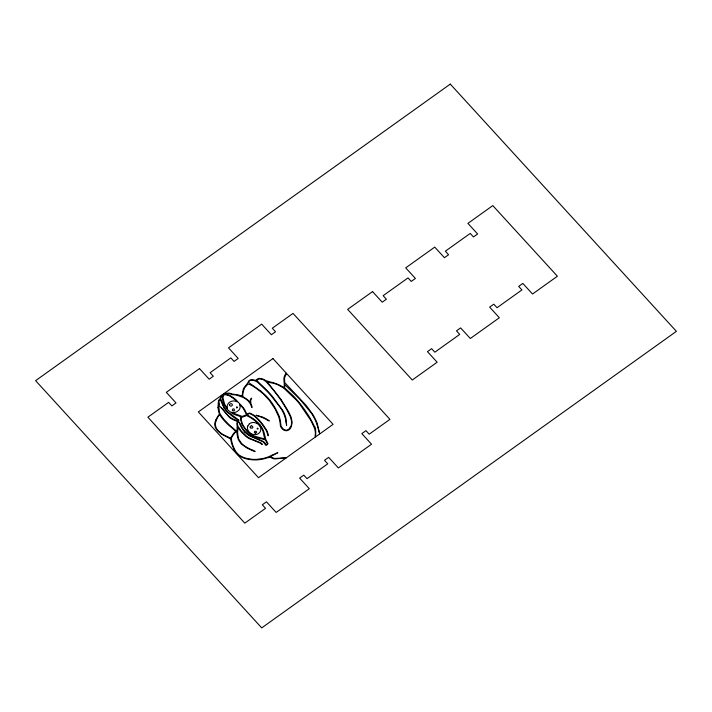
<?xml version="1.0" encoding="UTF-8"?>
<svg xmlns="http://www.w3.org/2000/svg" width="712" height="712" viewBox="0 0 712 712"><rect width="100%" height="100%" fill="white"/><g stroke="black" fill="none" stroke-linecap="round" stroke-linejoin="round"><path stroke-width="1.07" d="M237.007 430.716L237.141 426.088A7.013 6.123 -7.8 0 1 237.149 425.669L236.829 423.978A7.173 6.266 -7.8 0 1 236.954 423.017L237.568 421.682M227.377 408.421L227.377 408.394A4.228 3.694 -7.8 0 0 227.253 407.762L227.226 406.151A8.508 7.423 -7.8 0 1 227.502 404.977L228.258 403.482A6.274 5.474 -7.8 0 1 232.806 401.025A6.648 5.803 -7.8 0 1 237.203 401.897L236.464 400.972A55.296 48.265 -7.8 0 0 232.984 398.115L230.181 396.237A15.664 13.67 -7.8 0 0 228.045 395.285L226.514 394.893A13.679 11.944 -7.8 0 0 224.716 394.76L223.435 395.276L223.203 396.21A14.605 12.745 -7.8 0 0 223.034 398.017L224.351 403.339A30.1 26.273 -7.8 0 0 226.496 407.228M257.949 428.668C257.219 427.058 256.614 429.852 257.931 428.784M247.812 426.007L249.378 423.782M236.678 407.122L236.642 407.771M215.745 420.089L215.834 419.875A30.34 26.477 -7.8 0 1 217.427 417.054L217.552 416.849A18.77 16.385 -7.8 0 1 217.863 416.395L218.21 415.879M219.946 399.005L221.094 396.157A4.744 4.147 -7.8 0 1 221.833 395.285L224.298 393.825A9.977 8.713 -7.8 0 1 226.487 393.22L229.086 393.131A8.829 7.707 -7.8 0 1 231.16 393.692A12.807 11.187 -7.8 0 0 232.299 394.056L237.568 394.777A24.43 21.324 -7.8 0 1 240.3 395.56L241.306 395.952A2.946 2.572 -7.8 0 0 241.804 396.148L241.84 396.157M218.326 415.71L218.335 415.683A3.729 3.248 -7.8 0 1 218.504 415.408L218.94 414.802A5.66 4.948 -7.8 0 0 219.323 414.233L219.421 413.939A29.067 25.374 -7.8 0 1 218.023 407.504M241.973 396.121L243.308 389.179A10.858 9.479 -7.8 0 1 243.682 388.369A8.918 7.788 -7.8 0 1 244.083 387.675L244.599 386.936A22.935 20.016 -7.8 0 1 246.352 384.854C248.63 382.246 248.986 378.001 254.166 380.021A16.972 14.81 -7.8 0 1 255.813 380.324L256.507 379.897A5.358 4.673 -7.8 0 1 257.726 378.846L259.399 378.339L261.793 378.704A12.647 11.045 -7.8 0 1 263.476 379.327L264.811 379.986A6.257 5.465 -7.8 0 1 265.612 380.537L270.907 382.148A31.008 27.074 -7.8 0 1 273.372 382.691L278.944 384.774A43.646 38.101 -7.8 0 1 282.308 386.607L283.287 387.168M251.648 398.56L251.354 398.124A2.634 2.296 -7.8 0 0 251.078 398.426L250.829 398.818A8.028 7.004 -7.8 0 0 250.366 399.752L250.152 400.5A6.906 6.025 -7.8 0 0 250.188 401.728L250.223 402.075A4.797 4.183 -7.8 0 1 250.25 402.44L250.108 402.369A10.546 9.203 -7.8 0 1 249.921 402.182L249.218 401.399A19.055 16.634 -7.8 0 0 246.663 399.023L243.157 396.798L242.703 395.32A54.165 47.286 -7.8 0 1 243.166 391.778L244.723 387.702L247.99 383.999C253.579 385.521 258.536 390.212 263.218 393.781A22.383 19.544 -7.8 0 1 264.063 394.573L269.118 400.108A34.318 29.957 -7.8 0 1 269.599 400.696L275.161 409.053L278.615 416.484M251.532 398.702L251.194 399.245A7.396 6.452 -7.8 0 0 250.784 400.26L250.677 400.767A6.533 5.705 -7.8 0 0 250.775 401.835L250.829 402.271A5.99 5.224 -7.8 0 1 250.838 403.232L250.838 403.303A3.017 2.634 -7.8 0 0 251.087 404.069L251.398 404.808A26.032 22.722 -7.8 0 1 251.977 406.445L251.923 407.62L251.274 406.116A20.408 17.818 -7.8 0 0 249.983 403.303L248.132 400.901A28.133 24.555 -7.8 0 0 243.246 397.474L236.571 395.098A37.069 32.36 -7.8 0 0 234.488 394.804L232.432 394.688A4.228 3.685 -7.8 0 1 231.631 394.395A10.814 9.434 -7.8 0 0 229.317 393.674L227.199 393.62A14.534 12.691 -7.8 0 0 226.069 393.798L225.001 394.181A2.893 2.528 -7.8 0 0 225.562 394.234L229.513 395.293L233.554 397.839A84.951 74.155 -7.8 0 1 236.206 400.002L243.807 408.296A41.741 36.437 -7.8 0 1 245.622 411.616L246.948 414.34A6.025 5.26 -7.8 0 0 247.634 413.868L248.31 413.423A1.878 1.638 -7.8 0 1 248.773 413.236L249.058 413.165A2.741 2.394 -7.8 0 1 249.814 413.094L254.576 415.541A32.788 28.613 -7.8 0 1 255.519 416.395L259.328 420.249A85.031 74.226 -7.8 0 1 263.12 424.788L266.733 430.324A29.112 25.418 -7.8 0 1 267.89 433.377L267.979 433.67A17.079 14.908 -7.8 0 1 268.148 434.365L268.291 435.023A13.644 11.908 -7.8 0 1 268.362 435.433L268.006 435.797L267.249 433.145A18.663 16.287 -7.8 0 0 266.475 431.107L266.35 430.84A33.918 29.61 -7.8 0 0 265.79 429.754C261.562 423.64 256.916 416.342 249.787 413.574A2.866 2.501 -7.8 0 0 248.559 413.823L247.144 415.123M230.563 438.174L230.581 438.147A5.313 4.637 -7.8 0 0 230.759 437.898L233.153 434.106A13.777 12.024 -7.8 0 1 235.441 431.614L235.663 431.125L229.033 425.438A48.158 42.035 -7.8 0 1 227.822 424.334L226.825 423.364A85.76 74.858 -7.8 0 1 223.826 420.214L221.334 417.161A28.64 25 -7.8 0 1 220.987 416.627L220.498 415.844A31.729 27.697 -7.8 0 1 220.177 415.292C218.326 413.939 215.878 421.273 215.389 423.24A9.514 8.304 -7.8 0 0 215.389 424.975L216.003 427.325A11.383 9.932 -7.8 0 0 216.911 429.078L217.311 429.647A16.883 14.738 -7.8 0 0 220.124 432.522L221.592 433.599A28.222 24.635 -7.8 0 0 222.66 434.267A42.257 36.891 -7.8 0 0 223.497 434.756L230.537 438.183M269.065 420.997L265.977 419.315A34.541 30.153 -7.8 0 0 261.473 417.188L256.089 415.238L262.372 416.992A30.411 26.549 -7.8 0 1 265.603 418.514L269.234 420.73M219.696 399.316L218.735 400.171A2.02 1.762 -7.8 0 0 218.459 400.66L217.988 407.504M270.364 456.623L270.462 456.552A7.832 6.835 -7.8 0 1 271.174 456.214L277.805 452.672L272.162 455.182M257.708 379.505L258.314 379.096A2.296 2.002 -7.8 0 1 258.972 378.873L262.141 379.363A12.496 10.911 -7.8 0 1 264.455 380.395L265.665 381.32A6.301 5.5 -7.8 0 0 266.332 381.935C275.624 391.974 283.812 403.223 289.802 415.559A36.241 31.639 -7.8 0 1 290.416 417.001L291.439 420.587L291.528 423.925A10.386 9.069 -7.8 0 1 290.986 425.954L288.76 429.265L286.794 430.173A2.741 2.394 -7.8 0 1 286.099 430.226L284.391 429.781A5.438 4.744 -7.8 0 1 283.278 429.105L281.187 426.39A2.75 2.403 -7.8 0 1 281.062 426.043L280.208 420.125A40.068 34.977 -7.8 0 0 278.632 414.918L275.58 408.67A116.136 101.38 -7.8 0 0 273.114 404.665L272.304 403.446A50.338 43.948 -7.8 0 0 270.987 401.613L269.741 400.037A85.823 74.92 -7.8 0 0 266.332 396.148L260.993 391.226M236.704 407.104L236.927 407.042A1.406 1.228 -7.8 0 1 237.31 407.059L237.559 407.335A1.371 1.202 -7.8 0 1 237.497 407.665L236.678 407.816M245.533 415.835L246.005 415.63A4.842 4.228 -7.8 0 1 246.361 415.488L248.532 416.493A71.44 62.362 -7.8 0 1 251.131 417.944L256.008 421.495L260.343 426.239A26.139 22.82 -7.8 0 1 262.853 430.867L264.722 439.046L253.543 435.842A20.853 18.2 -7.8 0 1 251.363 434.569L245.595 428.998A39.543 34.514 -7.8 0 1 242.863 424.77A29.512 25.757 -7.8 0 1 242.222 423.471L241.19 419.715A17.035 14.872 -7.8 0 1 241.208 418.522L241.795 417.463A17.604 15.37 -7.8 0 1 242.641 417.081L245.355 415.915M220.239 399.646L220.311 399.628A2.786 2.439 -7.8 0 0 219.732 399.957L218.904 401.292L219.527 404.603M238.164 422.002L237.906 422.172A2.332 2.038 -7.8 0 0 237.603 422.625L237.461 423.391A9.639 8.419 -7.8 0 0 237.488 424.245L237.63 424.975A1.78 1.558 -7.8 0 1 237.772 425.705L237.781 425.901A1.513 1.317 -7.8 0 0 237.835 426.194L241.057 430.724A24.929 21.761 -7.8 0 0 241.404 431.143L246.628 436.305A16.332 14.258 -7.8 0 0 247.384 436.848A13.306 11.615 -7.8 0 0 247.998 437.239A35.2 30.732 -7.8 0 0 249.431 438.04A38.955 34.007 -7.8 0 0 250.695 438.681L260.886 442.917A20.132 17.569 -7.8 0 1 261.998 443.763L262.105 444.502M255.466 433.101L256.106 432.878A1.041 0.908 -7.8 0 0 256.436 432.487L256.489 432.344A1.166 1.023 -7.8 0 0 256.445 431.739L256.365 431.597A1.041 0.908 -7.8 0 0 256 431.365L254.923 431.276A3.266 2.857 -7.8 0 0 254.647 431.472L254.38 432.451A1.041 0.908 -7.8 0 0 255.528 433.083M266.706 444.947L267.997 443.772L266.395 440.595A38.581 33.678 -7.8 0 0 265.95 439.927L264.722 435.157A42.026 36.686 -7.8 0 0 264.508 434.204A35.538 31.025 -7.8 0 0 263.12 429.879A40.397 35.262 -7.8 0 0 262.808 429.256L262.666 428.953A19.776 17.266 -7.8 0 0 261.535 426.986L259.818 424.699M251.496 425.838L250.775 426.043A10.093 8.811 -7.8 0 0 250.535 426.212L250.09 426.844A5.598 4.886 -7.8 0 0 250.063 427.147L250.277 427.761M242.125 416.422L246.592 414.722L244.447 410.548A30.928 27.003 -7.8 0 0 242.392 407.308L239.472 404.211L239.757 404.781M251.897 425.892L252.858 426.96A1.344 1.175 -7.8 0 1 252.128 428.152L250.437 427.93M265.656 445.027L265.968 445.036A4.352 3.8 -7.8 0 1 266.706 444.947M241.68 416.253L232.041 412.666A7.618 6.648 -7.8 0 1 231.471 412.301L232.272 412.337A8.508 7.423 -7.8 0 0 233.625 412.453L234.88 412.364A5.189 4.53 -7.8 0 0 236.571 411.83L238.529 410.477A4.575 3.996 -7.8 0 0 239.161 409.756L239.339 409.471A8.232 7.182 -7.8 0 0 239.597 409.008A6.07 5.296 -7.8 0 0 240.122 406.605L240.033 405.751A5.287 4.61 -7.8 0 0 239.757 404.781M254.816 451.657L255.234 451.363L253.703 450.625M249.556 438.699L248.239 437.996A42.702 37.282 -7.8 0 1 246.281 436.696L242.107 432.718A89.489 78.124 -7.8 0 1 240.042 430.288L238.022 427.609L237.568 432.424L238.226 437.533A16.305 14.231 -7.8 0 0 239.063 439.785L241.083 442.775A22.134 19.322 -7.8 0 0 244.474 445.872A17.48 15.255 -7.8 0 0 245.542 446.593L246.655 447.243A55.189 48.176 -7.8 0 0 250.179 449.058L252.279 449.993M247.197 448.151L241.795 444.368A29.797 26.015 -7.8 0 1 240.3 442.731L238.2 439.162L237.141 434.81A26.816 23.407 -7.8 0 1 237.025 433.021A18.868 16.474 -7.8 0 0 236.998 432.478L236.411 431.677L235.805 431.979A7.565 6.604 -7.8 0 0 234.791 432.887L233.509 434.569A58.161 50.774 -7.8 0 0 231.427 437.907L231.596 440.888M253.436 450.509L252.591 450.144M254.567 451.559L247.358 448.231M237.621 421.584L233.305 419.786A12.789 11.161 -7.8 0 1 232.495 419.377L231.311 418.692A18.316 15.984 -7.8 0 1 229.362 417.339L221.254 407.878M249.796 438.806L259.622 442.828A11.027 9.63 -7.8 0 1 261.322 443.879L261.972 444.386M283.51 387.292L283.954 387.31A2.563 2.234 -7.8 0 0 284.284 387.061L284.23 383.368M283.51 387.907L296.254 399.966A165.905 144.821 -7.8 0 1 299.699 404.06L310.681 420.267A60.493 52.804 -7.8 0 1 311.304 421.397L313.947 426.835A5.954 5.198 -7.8 0 0 314.037 427.12L314.241 427.663A9.843 8.588 -7.8 0 1 314.401 428.081L314.553 428.517A32.61 28.462 -7.8 0 1 315.149 430.849L315.3 431.784A14.534 12.691 -7.8 0 1 315.149 435.317C315.443 441.645 316.644 426.657 314.392 426.47C310.663 417.98 305.27 410.317 299.61 403.019A117.854 102.884 -7.8 0 0 293.122 395.712L284.497 387.8L285.022 385.05M248.986 416.12L247.438 415.301M283.296 387.8L278.437 385.103A24.386 21.289 -7.8 0 0 277.484 384.658L277.048 384.462A24.475 21.36 -7.8 0 0 273.47 383.243L267.347 382.113L281 399.405M260.788 391.066L248.515 382.46A5.536 4.833 -7.8 0 1 248.648 381.685L248.737 381.418A1.451 1.264 -7.8 0 1 249.147 380.893L250.446 380.493A9.603 8.384 -7.8 0 1 252.003 380.368L252.68 380.368A8.855 7.734 -7.8 0 1 254.246 380.511L257.513 382.113L267.57 391.796A217.605 189.953 -7.8 0 1 271.388 396.023L280.804 408.279A11.419 9.968 -7.8 0 1 280.955 408.519L282.611 411.34A45.016 39.294 -7.8 0 1 284.204 414.785L284.996 417.107A34.025 29.699 -7.8 0 1 285.779 420.774L286.607 425.393L286.064 419.039A30.803 26.887 -7.8 0 0 285.485 416.716L285.103 415.559A44.651 38.973 -7.8 0 0 284.48 413.939A40.7 35.529 -7.8 0 0 282.504 410.023L271.833 395.721A163.44 142.676 -7.8 0 0 264.125 387.524L257.949 381.748M257.753 381.579L256.925 380.252A7.387 6.452 -7.8 0 1 257.717 379.505M270.382 456.659L271.174 457.149A20.052 17.497 -7.8 0 0 272.287 457.691L274.022 458.297A6.568 5.732 -7.8 0 0 274.921 458.466L286.188 457.763A1.157 1.015 -7.8 0 1 285.859 457.932L274.752 458.928A9.114 7.957 -7.8 0 1 272.945 458.501L270.587 457.424L267.623 457.683A40.931 35.725 -7.8 0 1 263.734 458.875L261.535 459.365A32.725 28.569 -7.8 0 1 249.503 459.489A36.712 32.049 -7.8 0 1 247.749 459.187L246.868 458.991A23.078 20.141 -7.8 0 1 243.967 458.136L240.656 456.659A26.611 23.229 -7.8 0 1 238.876 455.511L237.942 454.781A16.198 14.142 -7.8 0 1 237.47 454.318L236.144 452.841A20.737 18.103 -7.8 0 1 234.221 449.993L232.308 445.418A48.986 42.756 -7.8 0 1 231.614 443.22L230.67 439.607A4.263 3.72 -7.8 0 0 230.421 438.93L229.932 438.539A24.244 21.155 -7.8 0 0 229.22 438.174L229.024 438.076A28.284 24.689 -7.8 0 0 228.249 437.711L220.996 433.83L217.133 430.324A15.45 13.484 -7.8 0 1 215.718 428.072L215.451 427.467M245.142 432.522L247.634 434.587A25.498 22.259 -7.8 0 0 249.618 435.904L262.586 441.547A6.239 5.447 -7.8 0 1 263.289 442.081L265.247 444.368M238.707 421.869L238.814 422.02A8.873 7.752 -7.8 0 1 239.152 422.741A49.377 43.103 -7.8 0 0 242.481 429.167L243.878 431.116A13.982 12.202 -7.8 0 0 245.133 432.531M232.646 410.521L233.225 410.797A1.139 0.988 -7.8 0 0 234.488 410.317A1.575 1.371 -7.8 0 0 234.568 410.085L233.999 408.964A0.908 0.792 -7.8 0 0 233.34 408.893L232.94 409.053A1.166 1.023 -7.8 0 0 232.45 410.379M223.675 406.205L221.067 399.797A2.91 2.537 -7.8 0 0 220.765 399.112L220.756 399.112M222.367 408.448L225.179 412.159A50.347 43.948 -7.8 0 0 226.496 413.743L228.41 415.826A10.733 9.372 -7.8 0 0 228.997 416.36L231.008 417.864A21.485 18.752 -7.8 0 0 233.287 419.19L237.933 421.05L240.042 423.382L241.697 426.755A49.84 43.503 -7.8 0 0 242.543 428.277L244.35 430.724A45.986 40.139 -7.8 0 0 245.72 432.22L247.5 433.884A27.252 23.79 -7.8 0 0 250.482 435.806L263.529 441.565A8.873 7.743 -7.8 0 1 265.754 444.057L266.208 444.475A1.673 1.46 -7.8 0 0 267.053 444.404L267.347 443.487A8.108 7.075 -7.8 0 0 266.751 442.161L266.51 441.76A28.881 25.214 -7.8 0 0 265.629 440.47L264.935 439.651L255.866 437.426A26.255 22.918 -7.8 0 1 253.686 436.509A35.44 30.936 -7.8 0 1 252.68 436.002L252.253 435.78A14.115 12.318 -7.8 0 1 250.784 434.845L248.648 433.145A26.032 22.722 -7.8 0 1 246.752 431.276L242.16 424.69L240.567 419.51A12.869 11.232 -7.8 0 1 240.754 417.722L240.006 416.324L236.651 415.283A30.233 26.389 -7.8 0 1 232.602 413.592L228.516 410.548A43.646 38.092 -7.8 0 1 226.932 408.786L225.01 405.982A36.837 32.156 -7.8 0 1 223.47 402.698L222.758 400.536A11.801 10.297 -7.8 0 1 222.562 399.565A14.587 12.736 -7.8 0 1 222.464 397.367L222.838 395.276L222.375 395.534A9.149 7.983 -7.8 0 0 222.055 395.845L221.744 396.201A4.201 3.667 -7.8 0 0 221.334 396.807L220.996 397.581A19.277 16.83 -7.8 0 0 220.782 398.231L220.693 399.023M221.12 407.682L218.62 404.95L219.465 412.373A18.539 16.189 -7.8 0 0 220.213 414.17L223.488 418.941L228.534 424.219A105.883 92.426 -7.8 0 0 232.45 427.698L236.375 431A16.732 14.605 -7.8 0 0 236.66 431.223L236.936 431.41A2.519 2.198 -7.8 0 0 236.998 430.92M226.496 407.228L227.181 408.305M281.115 399.592L288.431 411.492A66.305 57.877 -7.8 0 1 289.028 412.631L290.656 416.111A30.589 26.7 -7.8 0 1 291.163 417.419L292.187 422.269L291.359 426.515A27.074 23.638 -7.8 0 1 290.541 428.054L290.104 428.757A2.857 2.492 -7.8 0 1 289.775 429.158L289.286 429.576A6.266 5.465 -7.8 0 1 288.057 430.297L287.203 430.609A2.741 2.394 -7.8 0 1 286.562 430.707L285.334 430.609A5.874 5.126 -7.8 0 1 283.848 430.11L282.45 429.078A13.27 11.588 -7.8 0 1 280.839 426.978L280.67 426.702A3.204 2.795 -7.8 0 1 280.448 426.061L280.181 423.453A37.709 32.921 -7.8 0 0 279.772 420.89L279.006 417.713A9.007 7.859 -7.8 0 0 278.908 417.437L278.668 416.68M220.346 399.646L223.888 407.736M223.96 407.869L226.291 410.966A51.718 45.141 -7.8 0 0 227.804 412.586L233.67 417.268A87.024 75.97 -7.8 0 0 236.304 418.985L239.01 420.267L227.787 411.848A28.008 24.448 -7.8 0 1 225.57 409.24L224.761 408.074A22.179 19.358 -7.8 0 1 223.666 406.205M317.107 424.842L319.679 433.777L317.329 423.756A91.465 79.842 -7.8 0 0 316.012 420.472L313.396 415.363A39.294 34.301 -7.8 0 0 312.96 414.66L307.112 406.597A83.349 72.758 -7.8 0 0 305.973 405.226L284.702 382.531L284.569 377.698L286.162 374.254A12.051 10.52 -7.8 0 0 286.349 373.969L286.366 373.275L285.699 373.969A10.555 9.22 -7.8 0 0 283.865 378.668L283.999 381.338A37.531 32.761 -7.8 0 0 284.07 382.104L284.177 382.905M231.649 441.128L232.237 443.362A71.921 62.781 -7.8 0 0 232.673 444.715L232.833 445.187A76.442 66.723 -7.8 0 0 233.331 446.566L235.031 450.278A18.405 16.065 -7.8 0 0 236.455 452.343L238.591 454.576A15.077 13.163 -7.8 0 0 240.887 456.196L243.219 457.3A24.163 21.093 -7.8 0 0 245.836 458.199L251.594 459.249A33.25 29.032 -7.8 0 0 256.471 459.4L263.591 458.412A39.997 34.915 -7.8 0 0 272.144 455.155M284.987 384.845L299.512 398.8L311.091 412.827A60.209 52.554 -7.8 0 1 317.143 424.833M265.3 444.591L265.3 444.644A0.97 0.845 -7.8 0 0 265.336 444.902M256.721 423.222A7.645 6.675 -7.8 0 1 258.821 424.735A11.125 9.71 -7.8 0 1 259.373 425.358L260.476 427.236A7.04 6.141 -7.8 0 1 260.823 429.22L260.619 430.698A5.625 4.913 -7.8 0 1 256.462 434.436A5.892 5.144 -7.8 0 1 254.798 434.614L253.739 434.525A7.885 6.88 -7.8 0 1 250.135 432.985L249.378 432.317A10.004 8.731 -7.8 0 1 248.007 430.377L247.429 428.241A7.084 6.186 -7.8 0 1 247.812 426.007M256.703 423.24A9.025 7.877 -7.8 0 0 256.124 422.999L254.184 422.528A6.123 5.349 -7.8 0 0 251.523 422.75L250.41 423.168A4.744 4.139 -7.8 0 0 249.351 423.765M248.951 416.173A37.024 32.316 -7.8 0 1 259.88 424.663M215.371 427.485A11.775 10.28 -7.8 0 1 215.807 420.107M229.531 404.754L229.522 404.986A1.513 1.317 -7.8 0 0 230.296 406.009A1.095 0.952 -7.8 0 0 230.546 406.098L230.643 406.116A1.78 1.558 -7.8 0 0 231.533 406.027L232.228 405.386A1.878 1.638 -7.8 0 0 232.352 404.754L232.014 403.998A1.709 1.486 -7.8 0 0 231.231 403.668L230.991 403.642A1.593 1.388 -7.8 0 0 229.736 404.318L229.531 404.754M450.278 84.105L35.6 380.662L261.722 627.895L676.4 331.338L450.278 84.105M199.485 368.611L166.314 392.339L176.006 402.93L171.859 405.902L168.628 402.369L147.891 417.196L244.803 523.151L265.54 508.323L262.31 504.79L266.457 501.827L276.149 512.426L309.32 488.699L299.627 478.099L303.775 475.135L307.005 478.669L327.743 463.841L324.512 460.308L328.659 457.344L338.351 467.935L371.522 444.217L361.829 433.617L365.977 430.653L369.208 434.187L389.945 419.359L293.033 313.405L272.296 328.232L275.526 331.756L271.379 334.729L261.687 324.129L228.516 347.857L238.208 358.447L234.061 361.42L230.83 357.887L210.093 372.714L213.324 376.248L209.177 379.211L199.485 368.611M272.936 358.563L198.328 411.919L258.5 477.707L333.1 424.352L272.936 358.563M372.545 291.591L347.661 309.382L412.266 380.021L437.15 362.23L427.458 351.63L431.606 348.666L434.836 352.2L459.712 334.409L456.481 330.875L460.628 327.912L470.321 338.503L499.352 317.748L489.66 307.148L493.808 304.184L497.038 307.718L521.914 289.926L518.683 286.393L522.831 283.429L532.523 294.02L557.407 276.229L492.793 205.59L467.918 223.381L477.61 233.981L473.462 236.945L470.232 233.411L445.347 251.203L448.578 254.736L444.43 257.708L434.738 247.108L405.715 267.863L415.408 278.463L411.26 281.427L408.029 277.894L383.145 295.694L386.376 299.218L382.228 302.191L372.545 291.591"/></g></svg>
